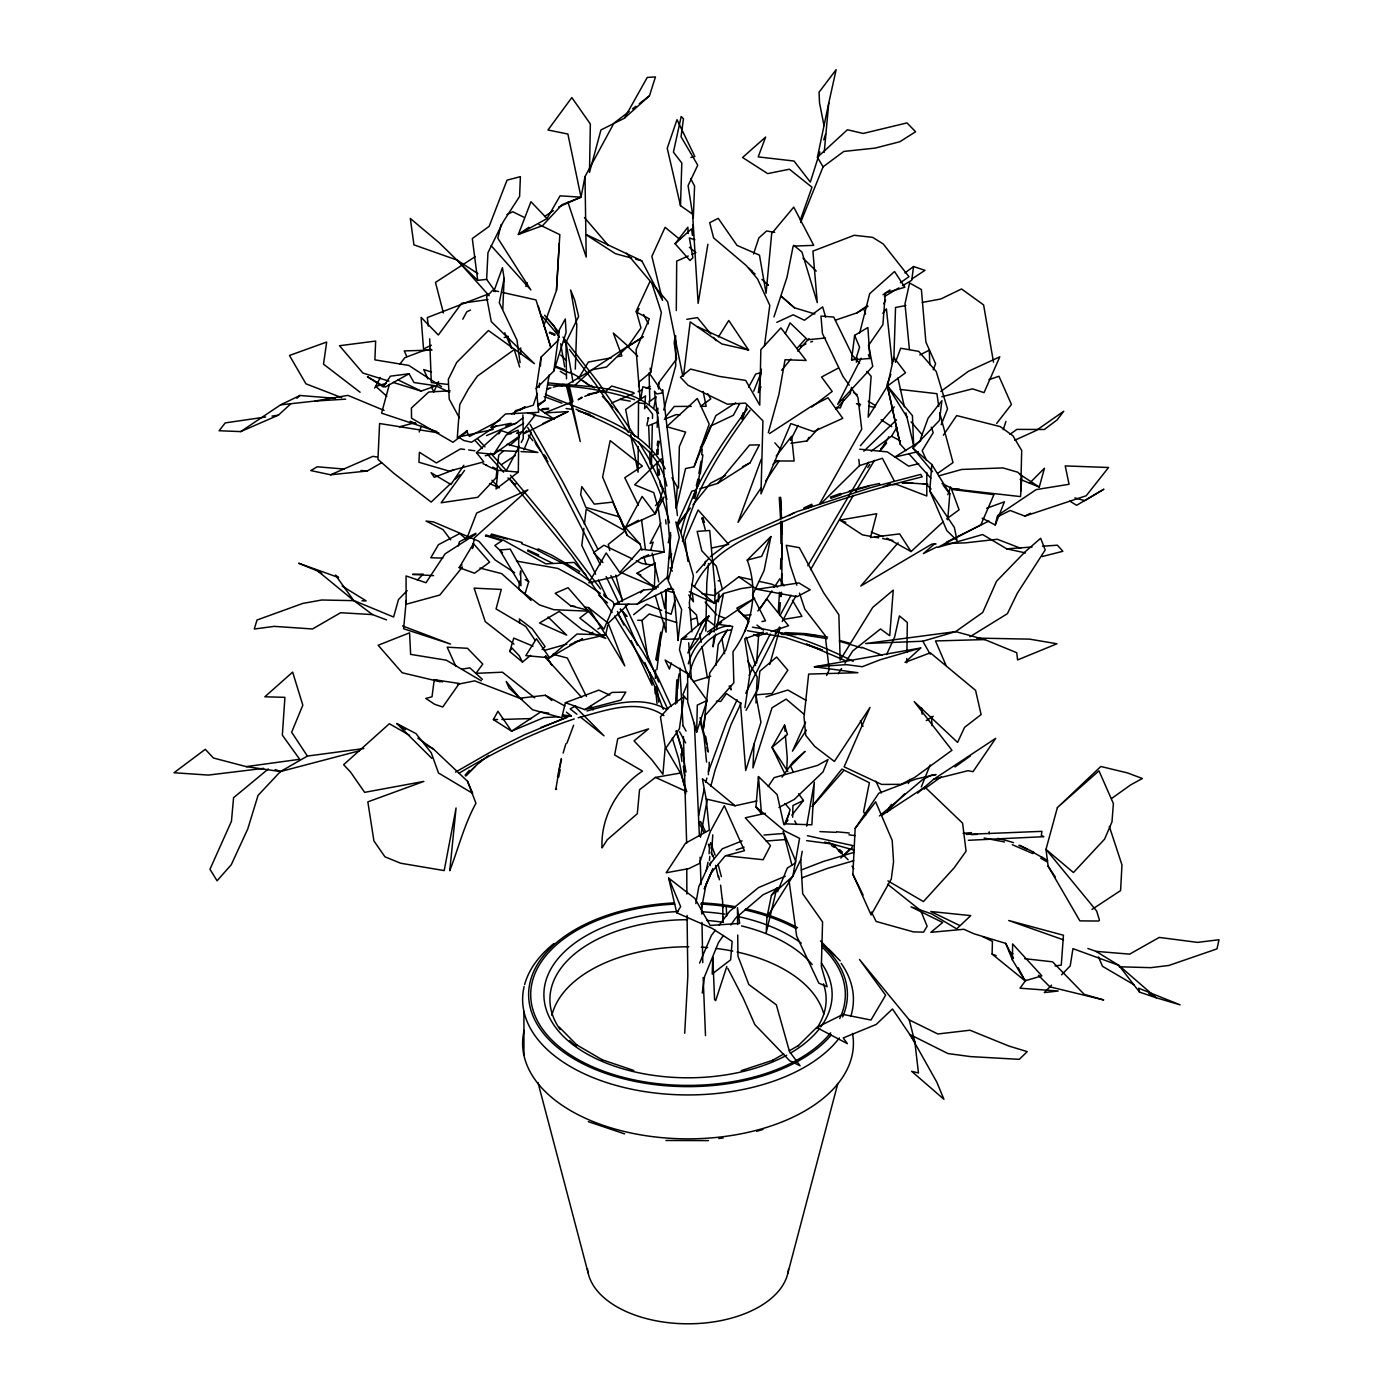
<?xml version="1.0" encoding="UTF-8"?>
<svg xmlns="http://www.w3.org/2000/svg" width="1393" height="1393" viewBox="0 0 1393 1393"><rect width="100%" height="100%" fill="white"/><g stroke="black" fill="none" stroke-linecap="round" stroke-linejoin="round"><path stroke-width="1.5" d="M926.815 472.401L926.798 495.995L895.978 484.172M676.928 702.943L677.277 689.796M638.22 446.474L638.046 472.157L630.594 434.546M638.29 437.907L638.551 401.515M638.673 386.523L638.708 382.239L650.705 372.331L661.344 312.485L652.098 283.893M780.985 543.601L780.655 521.452M1018.266 967.735L1025.022 980.829L1012.432 959.916L1012.607 943.949L1041.877 975.866L1025.022 980.829L992.112 954.101L992.425 941.337L982.814 936.671M518.318 472.088L497.945 470.259L496.065 488.995L518.318 472.088L518.771 436.026L535.609 414.539L527.529 412.99M566.516 378.844L565.976 342.382L578.617 316.403L574.665 300.035L570.66 290.057L576.806 324.673L575.309 369.11M906.739 662.789L906.791 658.541M906.895 652.168L907.331 622.445L899.408 615.915L894.567 637.176L886.54 654.606M656.747 454.536L656.817 449.713M782.013 559.098L782.222 544.315M676.301 310.587L676.702 261.118L688.229 256.016M705.851 631.081L706.791 583.058L708.567 563.556M709.089 769.545L709.229 762.18M651.367 468.048L652.324 424.952M652.464 418.475L652.568 414.174L646.7 406.704M655.372 678.408L655.563 670.016M678.461 488.072L679.349 446.613L685.617 432.091L666.69 426.658L697.318 398.45L709.194 424.064L694.062 466.794L685.548 468.553L676.406 507.749M671.269 662.946L669.441 669.093L665.105 660.073L687.602 673.655L687.707 702.159L696.692 732.039L697.301 705.102L707.104 700.487L685.983 671.043L679.453 649.591L681.421 639.265L708.88 616.054L698.52 639.004L687.811 652.934L703.465 619.989L708.88 616.054L700.47 625.004M792.652 817.221L792.913 805.537L803.448 800.487L798.607 793.836M675.553 704.092L676.824 679.888M1020.703 491.085L1021.696 450.496L1012.903 435.765L1000.244 426.606L956.66 415.584L943.392 435.208M692.6 214.139L680.498 205.659L681.804 163.033L673.428 152.168L681.177 116.49L683.458 118.718L681.055 136.758L697.754 165.158L688.072 185.669L692.6 214.139L698.137 303.378L707.888 244.245M780.533 569.075L780.864 558.401M893.784 361.1L895.542 307.47L905.833 305.537M781.299 585.321L781.699 573.724M781.839 584.607L782.082 521.208M657.183 427.251L657.566 416.646M657.722 412.415L657.879 408.166M658.576 389.082L658.802 382.709L676.598 359.011L674.212 343.009L674.943 337.141M654.344 587.271L655.285 562.842L637.054 573.185L654.344 587.271L658.471 586.941M708.358 774.734L708.619 768.361M786.836 768.623L787.254 757.879L785.391 735.382M693.018 224.673L692.582 235.382L691.537 228.87L675.1 243.74L690.04 260.561L692.878 257.688L689.361 237.924L694.915 239.822M693.279 218.248L694.585 186.122L690.684 178.583M715.323 588.908L714.696 603.395L689.361 591.764M502.786 309.246L504.127 278.391L502.438 267.682L493.871 291.398M780.776 596.692L780.951 592.896M712.781 834.842L711.51 853.926M754.048 744.071L752.934 767.909L772.035 707.783L786.14 699.094L803.796 714.052M755.964 702.925L757.183 676.928L747.762 661.048M781.281 595.995L781.473 592.199M855.163 828.417L875.657 801.793L892.199 840.449L893.557 861.779L891.276 879.087L871.13 914.975L852.882 874.316L855.163 828.417L878.774 793.261L915.776 779.087L936.061 774.56L931.203 775.17L922.253 779.906L879.488 815.95M486.627 279.384L487.968 252.673L503.343 221.574L519.606 196.396L520.39 176.65L507.017 180.167L489.152 226.345L472.297 238.534L477.695 280.359L486.627 279.384L495.386 291.642M718.614 600.905L718.962 593.818M779.505 592.321L778.269 612.293M684.694 1033.293L687.846 975.971L687.062 915.41M539.23 387.533L539.474 383.214M540.467 365.924L540.972 357.27L558.715 339.718M718.109 601.985L718.527 594.741M543.636 326.223L556.469 290.406L559.202 243.549M556.469 290.406L559.829 234.651L538.969 224.534M713.825 636.235L713.059 646.857L715.567 634.059M714.139 631.987L716.437 600.104M709.072 853.717L709.768 844.123M656.904 669.528L660.386 641.337M756.591 663.172L758.767 633.484M657.566 450.409L658.872 441.181L658.367 445.568M675.692 508.027L677.294 487.132L671.966 477.695M779.54 612.624L780.324 602.664M801.097 345.621L801.027 346.596L800.296 345.76M824.203 152.394L828.783 102.873L836.148 69.65L819.067 92.199L819.519 102.803L824.012 125.579M929.758 490.789L954.397 527.512L957.026 540.501L946.857 530.663L929.758 490.789L931.83 464.513L912.903 448.163L939.457 420.425L941.894 400.627L928.104 418.196L920.39 439.3M947.728 519.815L949.817 493.784L931.83 464.513M666.342 589.605L664.809 608.584L661.066 592.164M667.195 579.053L670.799 534.755M722.88 922.218L723.333 916.768M758.471 776.58L761.449 813.669L755.964 806.947L758.471 776.58L777.155 794.619L783.65 823.803L811.858 824.813L814.348 782.187L806.634 826.153M677.747 688.63L678.53 679.592M406.251 600.54L403.604 628.748L450.548 644.088L402.525 625.927M709.42 860.439L709.803 856.347M701.672 454.78L702.229 449.26M519.589 581.02L518.753 589.082L539.544 604.945L553.77 609.681L588.664 611.196L579.784 618.057L605.763 638.429L582.1 629.549L559.237 611.423L539.509 622.984L566.707 635.138L548.093 617.029M520.198 574.961L520.616 570.921L520.912 585.722L499.721 550.026L510.186 549.103L528.713 581.769L524.83 594.393L531.046 600.435M646.979 425.718L647.345 422.358M715.967 665.488L718.231 644.506L726.101 631.865M702.89 454.919L700.331 473.672M583.876 528.4L581.804 545.464L595.629 574.247M584.398 524.134L586.209 509.176L625.196 530.837L608.271 544.402L609.768 550.566M657.2 445.481L657.722 441.181L658.367 441.964M683.493 376.006L690.197 321.887L721.818 343.949L748.563 350.043L728.765 320.494L718.457 336.967M656.538 660.543L664.095 622.445M851.541 359.812L854.623 335.382L867.891 327.529L869.981 358.489L851.541 359.812L855.981 358.819L859.585 347.24L854.623 335.382M434.25 679.697L432.004 696.813L425.77 698.415L434.738 704.336L442.73 707.017L459.272 683.475L434.25 679.697L442.539 681.891M761.414 369.215L758.332 392.634L760.961 386.888M764.478 345.795L769.789 305.346L757.583 279.035L746.369 265.628L713.634 237.924L709.699 222.723L718.213 218.335L737.001 245.394L759.464 255.128L766.08 293.244L771.687 233.536L793.749 207.122L813.738 245.36L793.139 246.126L787.028 277.172L773.951 316.942M710.134 865.645L710.604 862.163M911.684 279.088L924.952 270.346L913.564 266.516L911.719 280.272L902.612 285.704M553.857 371.008L559.411 329.653L565.297 318.997L566.098 332.405L553.857 371.008L536.253 388.525L538.691 412.311L505.52 413.965L490.806 427.338L511.127 423.228M702.264 993.07L704.579 976.563L718.527 942.452L723.437 935.469M655.772 659.568L660.787 632.126M678.078 680.898L679.07 673.899M744.942 707.731L750.061 672.854L744.733 638.778L763.434 632.039M647.693 421.87L648.32 417.656M536.253 388.525L540.972 357.27M700.522 837.21L707.069 800.244M698.572 815.793L704.301 788.595M640.676 399.512L642.8 386.801L650.618 388.839M538.081 405.903L544.855 400.557L549.19 374.961M555.807 789.465L557.809 777.59M491.241 535.4L491.485 534.024L522.201 542.574M695.838 903.552L698.798 886.662L708.219 866.254M701.062 461.24L698.886 473.428M789.082 880.951L796.657 936.079L818.84 983.179L827.129 986.697L821.348 966.55L822.566 921.94L802.681 893.714L800.749 859.673L802.229 851.297M472.471 548.233L474.438 537.837L527.877 489.831L476.65 513.059L466.516 539.248L459.673 533.589L438.447 544.68L430.785 557.775L442.87 558.123M557.548 776.911L561.257 758.541M701.341 909.333L706.094 884.398L711.039 873.028L712.955 868.797L704.266 888.908L711.039 873.028L724.952 856.155M558.61 207.017L581.02 197.162L585.008 176.598L613.913 123.211L629.148 111.475M851.489 387.324L850.27 393.592L835.817 409.368M856.347 362.232L857.165 358.036M716.402 629.793L723.489 593.54L740.884 588.63L751.193 587.149M504.127 278.391L499.286 302.769L516.977 340.066L520.077 362.615M653.805 407.87L655.894 397.388M657.966 386.906L658.802 382.709M744.611 631.865L748.72 621.644L736.81 608.149L754.727 598.293L716.873 624.134L732.718 626.397L725.805 650.113L709.751 672.854L703.413 728.731L705.293 715.288L733.85 682.796L732.979 651.663C752.394 625.335 758.628 591.137 747.24 560.09L770.869 536.566L764.113 570.486L752.464 595.194L765.506 620.86L761.884 621.574M472.419 548.633L473.446 543.618L489.622 562.163L474.56 573.219L459.185 567.63L473.446 543.618M704.492 565.366L705.346 561.275M771.409 895.403L766.934 917.325L766.22 932.718L776.876 887.985L771.409 895.403L792.861 876.18L800.749 859.673M698.677 478.774L699.861 473.045M800.627 222.497L823.089 166.812L817.412 157.305L828.783 102.873M558.628 777.242L560.212 769.737M697.876 486.07L699.338 479.331M706.181 870.66L708.027 862.197M607.801 625.161L605.659 634.912L574.996 641.825M559.15 770.19L561.518 759.655M668.222 542.817L670.625 532.509M769.685 664.6L780.184 627.581M982.152 518.179L995.246 524.987L997.231 516.559M696.326 485.704L697.91 479.105M501.167 224.412L497.823 238.203L530.872 289.97L491.154 245.69M609.873 695.107L598.816 690.127L565.384 702.716L561.727 717.778L532.579 709.768L509.107 688.055L506.199 681.525L519.781 698.206L545.36 695.281L564.861 705.99M705.851 782.291L706.878 778.078M708.41 771.757L726.432 722.497L737.123 699.826M695.821 491.485L697.301 485.495M694.759 498.59L696.413 491.973M859.638 333.136L869.685 293.697L894.55 271.531L904.841 287.237L885.373 292.93L882.883 324.656L868.431 345.568M693.261 498.276L694.985 491.572M787.759 1273.568L837.82 1083.51M688.821 677.137C692.669 655.041 707.801 633.153 731.342 629.81M710.83 786.122L715.131 769.981L731.046 724.499L741.146 703.012M458.314 545.917L459.429 541.738L475.797 533.293M389.378 384.364L381.578 413.164L436.949 431.551M663.712 409.977L675.675 365.906L675.657 335.609M1057.391 807.592L1045.986 849.364L1048.128 866.22L1079.871 920.877L1098.572 921.034L1099.477 920.164L1096.657 911.022L1045.986 849.364L1073.446 872.54L1104.579 839.143L1111.98 821.94L1113.39 803.587L1098.973 770.834L1057.391 807.592L1100.818 766.481L1127.477 772.923L1142.382 778.495L1130.872 784.764L1111.527 798.537M1020.042 479.331L1039.282 487.045L1044.454 468.24L1029.479 483.267M682.448 541.424C693.035 492.513 720.86 449.939 750.13 410.238M768.327 432.718L778.896 394.445L785.043 359.742L806.147 360.456L780.881 327.895L760.839 349.643L759.742 405.154L745.673 380.393L719.31 376.406L690.597 369.058L680.446 377.242L688.107 385.321L727.425 404.196L745.429 403.117L762.929 420.86L760.978 493.906L790.824 423.594L813.599 431.569L842.765 418.335L828.017 397.771L811.37 406.286L769.563 433.519M675.065 600.087L671.13 614.226L665.488 611.945M485.548 536.026L485.878 534.947L501.55 539.822M530.646 655.354L522.462 662.075L509.751 651.506L513.773 638.081L533.049 646.195M563.138 753.021L565.889 743.758M678.025 640.38L681.647 609.542L668.17 580.655L679.331 537.454L675.814 521.94L680.463 531.464L693.435 576.058L689.343 602.647L691.868 631.865M680.968 532.022C692.269 485.948 719.45 446.474 747.31 408.95M688.316 663.852C693.522 644.175 709.159 628.243 729.758 625.474M650.705 550.113L653.16 542.173L650.061 543.444L660.891 522.915M889.5 810.413L891.398 804.283M516.35 483.441L515.218 484.59L511.527 481.264M744.907 411.579L746.787 405.555M624.412 118.196L649.451 95.838L655.459 76.928L647.24 77.433L624.412 118.196L600.958 129.949L589.5 172.384L590.336 123.977L571.826 97.562L547.971 130.002L567.891 134.041L581.02 197.162L562.11 204.632L542.469 225.718L518.353 234.459L530.959 201.706L547.014 218.562L518.353 234.459L528.852 227.303M819.902 151.941L810.326 182.1L794.01 161.031L758.192 156.887L765.662 137.054L742.556 157.479L767.682 173.62L789.396 169.215L811.98 187.237L800.4 219.868M823.733 139.875L825.649 133.85M785.687 823.42L790.127 809.646L784.938 803.448M1003.273 429.636L1005.92 421.417M726.815 966.463L715.671 1000.609L714.574 999.547L712.816 957.252L712.189 974.003L730.663 959.794L732.143 941.389L712.154 928.365L676.754 912.815L668.64 878.112L694.881 898.433L710.204 925.474L739.648 923.385L737.454 907.696L737.628 924.534M663.573 488.351L655.18 513.86L625.405 527.459L642.138 496.413L655.18 513.86L664.078 496.935M744.558 412.833L742.417 419.293L741.268 418.527L743.2 412.694M696.692 732.039L707.104 700.487M753.526 254.031L758.854 237.942L766.568 230.994L774.7 232.352M537.245 393.435L533.31 405.224L515.393 410.674L514.174 414.261M566.951 743.148L573.637 725.196M947.849 494.741L950.583 486.941M908.306 783.528L909.733 779.436M525.892 286.523L527.233 282.744M419.189 432.004L421.313 426.241M761.17 459.446L737.977 522.392L760.874 488.229M890.858 374.369L887.08 384.433L900.191 444.175L906.025 450.636M895.42 362.302L900.714 348.233L918.683 351.367L936.235 371.513L947.519 408.915L941.18 424.743M989.204 831.813L989.291 833.693M933.24 369.772L935.591 363.765L925.875 342.034L921.4 289.57L909.594 282.971L904.98 303.883L909.42 349.434M995.246 524.987L1004.423 501.793L986.627 508.271M753.717 391.189L761.118 372.593L755.737 374.038L748.616 387.167M843.514 399.983L840.327 407.94L836.148 407.452M921.313 786.923L930.141 764.983M687.446 683.475L682.866 694.828L686.627 699.269M694.062 466.794L710.639 426.032L733.362 415.271L739.474 404.022M768.553 913.39L766.934 917.325L792.861 876.18L799.582 838.342L784.642 830.907L755.964 806.947M777.52 891.712L787.306 868.048L795.716 862.807M523.942 449.765L531.255 432.161M656.364 588.769L643.549 590.057L614.557 604.266L603.918 629.166L568.048 587.689L555.18 593.296L570.782 605.885L588.072 610.291M699.599 963.068L711.405 935.452L715.323 930.263M887.445 812.015L890.075 806.112M785.286 333.606L790.057 322.863L807.609 339.788L825.561 337.977M677.329 523.455L691.764 491.259L695.751 490.057M805.589 722.079L792.46 751.175L806.408 730.124M826.589 675.501L829.218 669.685L825.248 635.643L804.788 609.089L799.495 593.139M784.172 824.917L789.413 813.286M438.516 381.612L433.798 392.008L431.273 386.383M649.904 281.682L635.904 311.823L649.295 318.805L636.061 349.8L640.136 399.478M883.789 303.796L885.548 300M770.869 536.566L761.623 556.347L747.24 560.09M781.525 518.248L780.446 497.197L781.421 509.838M745.725 693.261L779.418 627.007M709.107 634.755L711.562 629.653M639.039 308.567L636.81 313.077L640.954 327.86L627.825 346.613L637.715 356.173M861.24 358.21L837.698 404.318L872.749 366.411L868.588 345.621M749.068 675.292L770.294 634.007M782.239 621.47L796.03 595.595M790.44 440.362L798.102 425.405M519.276 446.335L506.234 470.782M521.261 442.469L523.263 438.603L522.88 414.975M717.726 483.371L750.078 462.807L759.429 444.855L749.608 445.046L717.726 483.371L699.739 488.839M779.993 615.567L791.05 595.264M462.789 319.206L466.759 311.84L470.521 310.047M374.647 388.072L380.428 377.486M548.755 713.112L540.571 712.049L511.597 731.168L493.383 719.606L497.928 711.283L511.597 731.168L543.845 717.604L558.61 716.751M694.376 586.819C713.477 545.377 760.613 532.022 799.007 514.748C839.004 498.92 880.533 487.358 922.183 476.841L920.756 474.386L871.025 487.533L796.97 511.631L730.681 541.302L710.343 556.678M746.039 710.308L758.001 688.873L759.864 671.165L776.615 657.043L787.829 670.19L772.14 693.453L755.894 694.881L760.944 722.358L745.708 770.538L740.432 703.082L726.415 693.557L720.721 701.48L716.455 701.201M819.345 504.44L861.727 429.166L857.949 397.388L851.715 388.664M810.587 569.667L853.334 495.368M787.846 771.548L772.018 747.344L787.428 734.546L784.555 725.161L772.018 747.344L784.694 773.481M807.818 565.732L868.64 462.232M547.014 218.562L560.073 195.838L581.02 197.162M509.751 651.506L511.858 647.902L519.276 655.824L522.462 662.075M871.2 451.228L891.555 436.218L896.848 427.303M653.421 455.65L654.066 454.553M855.494 491.746L874.473 460.386M578.269 378.844L588.386 362.058L611.423 357.809M727.477 629.619L721.94 638.778L724.621 653.7M791.015 443.287L806.913 440.954L809.107 437.315M880.097 451.123L888.891 436.706M498.833 433.989L500.958 430.524L510.865 433.902M888.421 384.538L868.152 417.186L871.13 376.267L866.812 371.426M747.919 622.897L748.72 621.644M668.553 559.063L671.722 554.048M838.238 673.794L841.581 668.518M844.942 663.242L852.742 650.931L880.498 628.957L889.727 635.713L893.261 590.127L872.732 607.4L840.153 660.143L838.865 614.731L823.733 592.93L799.338 547.658L786.227 545.307L790.231 565.245L796.848 585.164M676.754 912.815L680.672 906.651L668.64 878.112M493.575 454.344L506.268 434.999L518.039 430.176L518.788 436.584L493.575 454.344L476.493 452.603L500.958 430.524M760.648 608.027L771.914 590.841M774.177 587.411L779.801 578.809L784.015 585.965M768.24 786.453L774.125 777.642L817.517 765.436L828.051 759.551L823.002 771.948L794.323 799.408L778.931 807.435M765.697 481.038L778.948 461.257M463.834 465.314L450.932 484.52L431.081 472.715L434.303 477.311L454.188 469.702M867.717 467.508L869.772 464.478M730.768 925.022L735.678 918.039L763.103 894.724L780.272 886.836M700.4 447.623L704.127 442.399L715.88 415.619L735.696 402.821M677.712 525.718L690.319 508.079M646.665 405.816L644.576 408.724L645.499 395.908L625.631 409.472L629.758 430.367M782.082 777.12L792.93 762.006L805.084 751.384L790.545 766.15L793.261 771.861M464.583 470.364L441.163 502.769L477.695 497.336L496.047 477.834L498.746 455.111L503.448 451.036M1025.91 980.132L1020.024 988.212L1058.21 991.015L1044.315 992.565L1051.506 985.164M757.862 611.005L766.864 598.851L788.525 625.736L771.06 631.604M719.258 925.074L729.723 911.231L758.489 887.602L785.304 876.197M399.756 364.252L404.823 357.688L422.445 351.019L430.907 349.26M675.1 243.74L687.846 227.198L688.264 233.449M776.214 456.051L791.59 436.322L794.132 460.996L774.56 460.996M996.639 423.455L1011.44 404.44L998.955 376.249L988.926 379.697M677.416 524.464L686.453 512.99M785.443 823.298L788.02 820.042M791.886 815.149L803.448 800.487M812.154 806.286L841.912 769.058L869.371 782.727L863.573 811.788L865.628 815.462M462.476 566.968L439.822 595.037L406.164 604.249L406.059 575.953L425.979 582.744L445.098 553.839L475.831 534.163M882.796 313.321L886.401 308.863L892.234 363.469M709.49 864.67L722.27 848.807L742.086 840.902M693.018 504.754L710.517 483.197L725.596 475.431M665.07 417.656L674.264 406.46L691.276 406.373M781.665 370.225L790.911 359.046M881.543 449.121L886.592 443.096M860.404 445.725L894.254 406.86M880.672 449.173L885.931 442.974M898.085 542.852L860.77 586.053L931.847 544.123L936.079 543.966M696.448 572.54L708.95 558.262M812.311 806.39L843.879 770.451M465.192 775.013L469.284 770.364M796.848 348.581L805.276 339.126M723.489 593.54L714.696 603.395L691.59 584.364M797.701 351.123L808.985 338.603M806.913 440.954L818.475 428.33M465.401 775.831L481.804 760.195M466.098 775.779L475.065 766.516M363.817 748.546L307.4 756.068L280.446 771.548L258.053 795.386L247.762 828.939L231.273 864.722L217.082 880.776L209.96 869.284L231.464 821.243L233.571 797.701L268.327 768.953M407.209 590.58L398.485 599.565L393.61 617.029L353.648 600.47L318.039 571.217L298.677 563.225L338.534 577.503L335.504 575.135L353.648 600.47L372.506 614.592L386.523 619.885M417.378 580.097L423.193 574.108L412.572 574.404L433.554 575.64M1061.57 974.821L1070.207 965.941L1072.958 948.65L1118.823 965.349L1156.173 997.771L1180.132 1004.858L1138.656 988.212L1139.526 992.129L1156.173 997.771L1148.772 993.418M655.494 505.607L661.222 499.826M840.815 858.088L849.956 848.894M889.518 809.054L904.736 793.731M459.185 567.63L461.971 564.844M797.963 1045.969L816.281 1027.86M821.348 503.308L859.516 465.628L882.378 458.262L894.027 480.463M542.086 649.538L545.098 646.578L532.213 628.731L519.45 618.98L519.589 623.054M617.691 356.66L621.887 355.877L613.303 333.049L627.964 346.126L606.495 367.021L591.921 369.789L566.272 385.199L580.254 441.581L567.891 385.13M605.816 634.372L624.76 665.906L608.236 623.211L628.626 603.9M863.852 451.175L896.535 419.885M450.914 483.336L431.168 502.089L393.819 473.307L377.956 459.359L379.592 423.524L438.865 432.927M455.459 479.018L460.021 474.682M844.071 855.285L850.374 849.434M640.554 592.826L643.549 590.057M886.958 538.186L911.057 551.541L943.496 521.522M817.412 157.305L847.432 129.741L863.155 133.467L906.982 122.915L915.584 131.743L899.843 141.738L875.152 148.093L843.792 151.437L823.089 166.812M920.686 647.989L905.067 662.371L930.315 652.812L975.57 690.353L981.107 714.574L964.565 727.355L957.583 742.417L914.261 701.672L951.959 750.27L914.87 777.311L901.097 784.346L881.577 784.416L844.123 766.829L869.998 707.435L834.39 761.449L814.783 746.491L805.711 735.365L804.022 716.907L808.654 674.09L857.914 672.697L814.383 666.777L920.686 647.989L879.958 659.847L862.284 666.725L846.387 664.653L814.383 666.777M265.645 417.012L225.213 422.897L219.119 430.733L240.658 431.604L278.408 415.149L290.719 403.9M296.883 398.276L299.965 395.473L335.278 398.328M575.292 384.921L591.921 369.789L627.964 346.126M614.557 604.266L637.21 604.109L668.24 576.249M604.144 392.756L611.719 386.018L633.745 392.652M637.715 620.251L641.981 620.407L649.208 613.982L676.754 622.549M509.699 445.603L519.084 437.454M523.768 433.38L526.902 430.663M917.656 793.157L933.536 779.366L995.716 738.342L973.01 771.687L968.031 770.677L933.536 779.366M934.825 543.67L923.333 553.63L936.845 546.927M479.488 762.65L488.804 755.389M486.47 435.591L516.089 423.28L522.863 417.935M633.623 614.661L646.7 604.336L661.727 610.43M655.459 777.398L639.544 789.709L637.315 813.721L607.226 839.787L602.055 847.902C600.47 817.708 617.378 787.602 642.539 771.078L614.609 754.954L617.778 738.656L648.563 728.87L634.041 740.867L651.75 759.69L662.929 774.299L665.227 746.874L660.456 716.82L669.006 707.348L683.98 696.622L679.384 728.818L665.854 748.145L680.498 773.028L686.766 791.642L655.459 777.398L680.498 773.028M632.526 108.88L635.922 106.268M639.3 103.657L649.451 95.838M656.068 396.657L649.817 401.428L649.086 372.854L661.118 390.162M811.666 407.087L832.213 391.433L821.557 377.033L838.429 368.031M751.158 579.592L738.778 576.841L715.723 594.341L709.699 530.507L697.144 531.377L701.828 550.827L716.298 566.115L722.462 589.622M648.581 554.814L641.372 558.071L617.656 575.971L588.856 582.831L606.181 552.986L619.763 572.523L640.501 549.138L664.252 551.924L658.297 508.41M466.847 431.847L452.969 442.26L411.544 418.231L411.405 408.045L428.748 392.008L450.131 390.806M904.945 272.906L913.564 266.516M773.063 464.182L777.869 460.648M946.596 518.962L959.098 509.803L951.558 489.361L993.923 494.672L980.811 524.935L937.663 547.414L982.605 534.546L1006.721 548.842L1025.509 552.917M940.832 391.416L968.466 371.269L999.808 356.817L984.033 392.652L972.523 388.839L941.842 396.744M467.473 430.559L457.27 437.942L459.76 404.579L468.483 388.856L477.433 376.075L514.261 349.556L519.676 367.038M700.383 406.408L710.761 398.903L707.627 393.575M1009.925 434.372L1016.89 429.375L1044.332 429.497L1057.148 419.885L1063.747 411.248L1036.113 430.559L1014.783 440.223M924.064 789.187L941.268 776.841M955.006 766.951L970.486 755.842M937.646 473.341L953.021 462.598L939.7 412.885M835.434 320.164L857.061 312.833L867.456 305.607M883.04 294.776L889.97 289.953M900.348 282.727L909.002 276.702L883.232 243.967L872.627 237.35L854.24 235.278L812.903 251.123L817.273 302.647L801.95 252.029L793.662 245.255M475.309 256.591L435.469 282.413L443.409 312.937M544.593 216.559L553.352 210.604M707.574 631.969L721.609 622.41M240.658 431.604L280.585 404.858L299.965 395.473M997.58 515.497L1036.183 489.605L1069.058 484.276L1065.227 465.906L1108.549 467.508L1086.209 495.751L1024.83 516.124L1010.169 510.482L998.589 516.246M496.5 425.753L471.513 442.277L463.939 440.554L458.349 437.036L493.157 429.444M519.711 410.395L525.074 406.86L511.649 414M501.306 464.74L515.236 455.528M881.752 815.375L924.935 787.062L962.598 823.176L966.08 851.21L954.066 867.943L923.437 901.567L887.916 880.881M905.885 412.903L913.651 445.377L920.773 440.745M642.19 337.437L627.825 346.613L643.444 336.723M584.921 709.612L612.049 692.425L625.823 692.112L620.93 700.087L584.921 709.612L565.384 702.716M1091.973 909.437L1120.581 890.597L1121.974 864.931L1109.316 826.397M926.258 720.599L933.24 716.246M507.296 433.397L523.629 423.28M584.485 607.174L588.403 607.54L605.659 634.912L577.015 634.024L549.556 657.775L536.427 638.76L525.805 655.65L549.556 657.775L582.518 638.551M589.361 634.337L592.791 632.23M597.928 629.061L601.358 626.954M914.4 444.959L894.567 457.165L918.231 451.593M969.876 636.81L1007.383 613.704L1017.36 593.139L1045.203 549.956L1040.658 538.273L1024.987 551.941L996.535 581.264L982.727 612.467L955.633 631.621L922.845 641.215L865.61 643.514L955.633 631.621L984.729 639.579L1016.751 652.725L1017.604 659.934L1056.956 643.775L1029.671 639.143L976.58 638.081M698.502 822.828L700.592 821.557L705.554 831.778M455.494 772.122L495.403 749.26L524.116 734.982L568.971 716.298M857.061 312.833L867.996 306.321M884.398 296.552L898.973 287.863M458.924 773.254C495.473 751.558 533.763 732.161 574.229 718.962M537.472 404.788L544.855 400.557M772.593 1060.334L783.719 1053.979M789.274 1050.792L798.555 1045.499M344.297 469.075L317.238 466.777L310.796 470.573L330.594 474.787L367.177 471.008L381.595 462.807M409.02 373.777L385.217 387.062L367.386 376.702L383.301 386.975L390.353 376.18L409.02 373.777L414 382.535L435.939 385.809L449.608 392.304M802.977 345.534L805.92 343.897M575.64 705.885L570.19 708.898L576.946 714.278M625.405 527.459L638.447 520.268M788.821 515.671L794.358 512.624M581.874 397.092L578.182 399.721L581.961 397.702M500.139 420.129L469.441 436.444L466.394 430.837M742.539 466.69L750.078 462.807M775.239 633.31L776.249 632.788M919.815 354.971L929.305 350.148L929.793 364.705M523.646 433.85L567.996 411.597L544.576 412.92L572.941 401.55L569.04 385.199M686.732 636.601L681.421 639.265L698.52 639.004M1024.83 516.124L1030.576 513.233M946.491 542.121L988.943 521.034M506.93 214.609L512.728 211.736L523.785 217.186M459.272 683.475L457.496 684.363L474.647 680.864L522.271 699.234M431.36 345.22L423.524 348.981L421.104 317.343L438.36 334.999L461.64 303.291L487.985 299.547M542.626 423.629L567.996 411.597M637.21 604.109L671.53 587.933M776.789 322.358L793.174 314.783L804.423 320.251L822.654 306.878L825.614 317.047M803.918 507.905L811.823 504.266M546.944 388.891L550.949 387.898M804.005 508.898L811.962 505.241M547.136 389.378L549.382 388.386M692.077 254.31L695.925 252.603L689.431 247.275M569.859 644.75L579.088 640.658M330.594 474.787L372.889 456.347L377.155 457.026M806.547 508.515L812.502 505.938M611.631 402.995L634.128 393.348M638.116 391.625L642.121 389.901M646.126 388.194L650.113 386.47M584.781 396.343L591.346 393.853M658.454 421.679L648.65 425.596L649.538 446.909M664.322 419.328L676.093 414.626L680.15 414.801M487.846 294.167L427.338 317.569L428.278 326.066M801.236 869.981L823.263 861.501L853.944 852.377M540.606 727.564L566.655 717.656M801.619 877.921L827.338 868.431L853.683 860.717M393.052 382.396L421.191 391.102L435.939 385.809M588.194 394.254L603.744 390.771M830.315 497.092L840.728 493.418M830.75 498.328L841.163 494.672M736.113 850.009L744.071 847.188M588.351 394.968L597.197 392.547M767.177 632.91L757.479 636.148L753.63 634.511M741.215 1070.66L773.15 1060.143M840.972 494.097L868.901 486.192M693.331 681.612L710.656 676.232M765.871 696.9L787.863 690.023L806.164 700.435M385.965 383.371L375.866 386.453L386.854 396.343M578.165 717.778C605.607 710.569 637.977 697.667 663.956 715.671M553.282 387.15L557.165 386.209M849.26 490.911L868.64 485.791L879.436 483.51L879.645 484.433M690.632 619.763L696.57 618.057M939.039 475.797L961.692 469.458L1002.873 467.909L1017.708 472.192L1021.818 476.023L1020.547 496.604L953.16 488.96L941.981 483.545M544.245 650.461L566.794 644.123M810.726 341.981L812.589 341.459M505.659 426.066L516.089 423.28M641.372 558.071L664.252 551.924M399.303 426.85L415.393 422.601M263.608 768.361L208.375 775.083L174.003 772.732L205.276 749.312L213.425 758.001L246.23 766.62L280.446 771.548L359.673 750.723M1042.19 556.556L1062.859 551.297L1057.374 545.185L1042.591 546.248M586.958 710.987C612.694 703.761 641.703 695.211 666.707 709.472M516.472 433.206L522.723 431.673M918.736 463.677L908.636 466.15L887.254 451.872L859.742 449.208M485.269 455.79L495.229 453.404M690.911 157.496L694.881 156.608L676.998 119.676L667.23 148.25L680.498 205.659M765.314 813.338L745.29 817.795L770.486 845.603L763.155 859.725L725.649 855.755L744.489 850.688L724.308 805.711L710.308 831.499L699.443 863.468L688.856 868.605L666.202 872.767L685.565 843.183L709.316 830.106L706.199 799.007L702.368 778.739L735.086 805.763L756.834 800.975M883.319 486.453L887.759 485.495M712.032 547.937L728.678 544.35L698.102 509.995L685.008 539.979L687.916 561.309M595.194 392.826L597.858 392.251M504.196 337.506L508.341 336.688M922.305 302.438L940.85 298.973L961.536 288.96L983.597 304.91L993.505 362.145M280.585 404.858L315.166 401.027L347.902 395.368L384.05 410.395M870.503 536.34L862.389 534.842L839.944 520.094L876.719 513.721L870.521 537.472L899.634 533.902L911.057 551.541M461.588 669.249L469.824 667.839L482.413 679.401M686.784 319.328L697.44 317.587L710.83 334.041M556.887 385.391L558.419 385.13M782.814 619.485L801.933 616.385L792.443 600.279M887.237 484.52L890.719 483.963M756.904 589.291L798.851 582.918L810.221 589.779L796.953 596.726L756.904 589.291L738.778 576.841M272.018 416.089L278.408 415.149M246.23 766.62L299.704 759.289L282.344 735.173L284.903 697.336L264.844 696.796L292.652 672.105L302.821 705.189L291.642 732.23L307.4 756.068M718.144 580.811L719.432 580.637M1055.023 965.958L1061.274 965.105L1063.451 935.243L1008.741 920.512L1063.538 939.875M558.419 385.844L564.914 385.286M892.687 484.764L897.301 484.294M542.016 409.664L548.65 409.02M542.016 408.863L548.616 408.236M963.033 833.327L971.461 832.631M742.835 615.462L751.14 614.801M531.395 718.579L501.846 719.432M764.008 835.034L783.562 833.484M601.079 392.095L603.517 391.903M766.115 841.024L785.791 839.526M1006.721 548.842L1032.039 547.014M966.167 834.39L1041.929 831.342L1041.32 835.521L1043.845 836.671L968.379 840.292M315.166 401.027L345.656 399.164M562.842 716.507L571.287 716.037L566.429 712.136M971.513 834.668L977.433 834.337M561.031 385.565L562.546 385.478M781.281 634.39L796.274 634.599M944.558 543.636L965.749 542.835L997.301 539.265L1020.721 548.285M432.056 350.078L404.249 350.914L406.808 356.608M780.602 633.153L817.116 635.713M984.729 639.579L935.487 640.937L945.969 665.245M902.246 482.988L907.418 482.883L902.664 482.936M493.383 719.606L497.614 719.519M562.337 384.52L564.74 384.503M701.915 406.321L706.181 406.303L703.117 391.433M912.641 482.831L907.052 482.866L927.773 484.207M665.941 1140.484L708.428 1140.606M353.491 600.644L321.748 600L302.769 603.43L257.026 620.007L254.257 629.044L274.195 626.362L312.537 628.974L340.606 612.728L372.506 614.592M361.954 600.818L366.185 600.905L342.103 586.053M785.095 632.596L805.955 633.658L827.564 637.071M1119.258 966.777L1150.635 967.665L1168.849 965.471L1216.977 948.894L1218.997 939.753L1197.527 942.382L1159.255 937.419L1129.671 954.135L1096.012 951.367L1087.898 948.494M953.16 488.96L959.498 489.169M819.92 831.604L835.939 832.352M497.719 450.461L516.751 451.402M520.982 451.611L537.89 452.446L507.122 444.228M647.919 418.109L648.807 418.144M360.944 470.486L367.177 471.008M984.137 838.029L1004.51 841.947M570.782 605.885L574.7 606.251M836.601 831.795L849.295 833.014M806.599 840.623L832.631 844.106L853.926 850.078L851.332 848.546L852.882 845.586L807.418 835.713M448.267 384.468L431.29 382.553L429.671 338.83M1024.656 958.663L1052.586 961.832L1084.242 994.358L1103.709 999.965L1049.852 986.819L1038.447 975.326M922.671 483.615L927.529 484.224M805.642 635.243L827.181 638.638M464.548 449.434L460.474 448.912L436.375 462.946L419.397 452.272L418.927 462.267L449.155 471.113L483.771 461.884L476.493 452.603M468.64 449.974L474.787 450.757M563.103 714.975L571.287 716.037M900.174 389.448L936.932 393.697L938.778 406.495M566.098 408.532L572.575 409.403M747.362 630.663L785.164 637.419L822.323 650.096L806.39 644.123L846.247 661.066M848.912 834.79L855.058 835.678M652.812 565.14L642.069 563.538L636.34 560.787M702.002 593.644L714.644 595.542M667.769 588.508L673.655 589.396M752.394 627.216C787.776 632.161 821.435 645.325 853.178 661.327M516.437 561.066L557.966 568.448L584.172 582.587L600.331 593.366M620.129 399.356L630.228 401.167M638.307 402.629L644.367 403.709M874.56 537.089L878.617 537.837M882.692 538.586L892.843 540.449M533.345 414.957L554.344 419.223L538.569 408.724M860.578 404.458L856.503 403.587L860.021 405.885M868.762 406.181L874.891 407.487M759.429 581.421L771.809 584.172L777.607 587.08M502.577 292.46L535.974 299.895L550.862 347.432L538.29 306.234M498.555 291.555L492.722 290.266L486.54 296.639L491.276 321.644L534.442 363.66L488.438 330.507L456.695 362.441L448.337 379.349L449.225 399.129L459.324 417.778M706.199 799.007L735.086 805.763M440.118 681.769L402.159 672.749L378.13 645.255L409.577 632.822L410.639 654.379L446.335 660.195L481.334 680.829M491.015 535.051L507.278 539.039M578.321 411.092L589.901 414.383M479.958 568.048L501.706 573.655L524.83 594.393M997.823 838.377L1004.423 840.083M552.934 654.257L567.351 658.036L586.401 696.465M839.439 641.233L861.762 647.902M631.638 258.088L615.427 253.683L586.505 235.017M635.696 259.185L641.773 260.839L662.546 300.366L651.889 256.364L665.088 227.32L679.697 239.3M839.509 640.449L849.504 643.148M1074.891 497.91L1084.851 500.644L1103.9 489.187L1076.597 505.311L1069.876 501.114M655.093 587.202L621.348 572.662M665.245 590.179L673.376 592.565M1005.415 840.24L1013.512 842.626M634.651 399.756C606.808 390.11 577.399 386.105 548.058 384.921L548.703 382.866C585.652 387.376 631.186 384.52 658.628 413.46M794.445 307.783L781.421 296.448L794.445 307.783L814.94 313.982M1013.442 958.367L1005.711 943.392L973.846 933.745L963.886 929.27L930.837 932.335L942.695 922.514L911.022 906.843L931.604 913.843L956.712 928.887L970.729 915.619L930.837 911.527L959.707 925.492M485.652 535.783L501.341 540.571M555.581 788.769L556.66 789.1M389.03 381.16L362.911 373.063L339.492 345.725L375.657 341.059L374.891 359.864L408.758 365.419L441.511 386.61M431.482 372.053L423.716 369.545L427.912 378.896M584.12 413.112L593.784 416.768M477.956 273.707L457.165 260.091L413.93 244.855L410.308 218.457L439.143 242.713L477.695 280.359M601.741 1059.638L633.815 1070.468M588.281 1121.644L624.621 1133.902M824.76 842.034L827.494 842.991M861.797 647.275L882.274 655.319M544.21 396.552L561.832 403.186M992.112 954.101L996.169 955.65M275.222 769.563L280.446 771.548M839.944 520.094L845.812 522.358M871.287 532.161L883.04 536.688M341.685 397.632L305.938 383.824L289.483 355.476L326.693 342.034L323.507 364.165L360.091 392.251M1012.241 844.68L1032.927 853.613M521.574 543.67L537.489 549.852M545.429 394.341C587.707 413.303 641.494 425.126 665.227 468.832M556.295 366.463L564.635 369.72M556.068 367.334L564.461 370.625M549.8 332.074L554.867 334.181M718.718 615.723L724.569 618.092M410.169 421.243L416.194 423.751M482.988 463.677L486.871 465.332M489.483 483.528L499.286 487.811L491.903 480.254M549.922 332.805L554.954 335.156M549.277 332.631L554.275 334.947M697.266 326.606L748.563 350.043M527.86 550.009L538.691 554.971M586.592 234.738L641.773 260.839M575.971 409.194C611.614 426.014 658.367 442.069 666.794 486M564.148 370.364L569.807 372.976M538.046 548.807L551.837 555.18L579.714 571.548M1018.805 845.359L1026.954 849.121M527.529 550.879L552.76 563.364M537.576 550.305L566.063 565.001L578.844 573.254M1019.746 845.307L1033.815 852.255M632.526 558.959L603.918 545.238L593.54 552.603L602.89 562.546M398.067 379.906L421.191 391.102M909.246 1019.902L937.837 1033.989L969.981 1030.228L1008.828 1046.021L1027.233 1051.645L1019.31 1059.342L970.59 1056.608L947.936 1053.561L910.134 1034.616L936.793 1082.117L943.932 1099.286L911.597 1071.269L918.457 1072.993L914.87 1041.999L909.246 1019.902L859.516 959.516L885.617 995.194L870.973 1020.042L842.974 1014.4L816.646 1027.512L847.379 1043.653L843.235 1037.959L876.162 1024.464L892.478 1008.967L914.87 1041.999M486.053 465.175L491.868 468.1M637.054 573.185L640.902 575.1M492.791 468.222L496.726 470.259M891.555 436.218L900.557 440.902M431.778 758.297L396.813 723.559L415.932 733.571L431.238 752.777L438.516 773.028L472.662 793.331L467.526 781.281L433.536 749.138L417.796 738.186M492.687 467.09L496.692 469.197M570.242 372.331L578.234 376.737M828.556 842.26L831.255 843.74M1033.206 852.377L1041.267 856.904M409.629 735.365L389.378 723.716L343.636 764.705L350.601 772.14L364.618 792.356L423.872 781.403L367.839 801.863L373.916 840.919L384.973 856.834L400.679 863.242L444.193 870.59L456.068 807.992L449.765 870.66C458.489 848.145 464.148 824.795 475.953 803.256L467.526 781.281M424.343 743.845L433.536 749.138M576.615 1044.837L602.298 1059.829M1133.972 984.747L1102.507 966.307L1098.45 956.956M853.613 392.634L857.27 394.776M868.222 401.254L875.535 405.572M1040.763 858.192L1046.665 861.71M1009.194 951.436L1012.92 953.683M1096.012 951.367L1118.823 965.349L1139.526 992.129M318.039 571.217L321.748 573.498M560.265 371.339L565.593 374.665M577.729 377.364L590.423 386.053M832.753 844.28L835.591 846.056M1041.738 856.887L1047.64 860.665M514.592 572.627L495.159 560.021L478.931 541.285L433.641 521.94L426.014 521.052L442.991 529.601L450.723 539.857M525.178 579.488L528.713 581.769M1019.78 474.334L1039.282 487.045M881.125 419.746L891.677 426.676M831.482 845.534L834.25 847.362M603.918 595.769L612.903 601.759L614.713 605.624M640.084 544.141L623.367 525.231L619.85 516.942L585.878 507.418L580.672 494.602L581.786 486.61L594.306 504.144L612.781 502.107L627.181 535.382L640.084 544.141L641.912 550.287M780.08 497.998L779.262 497.423L780.585 519.467M396.813 723.559L405.555 729.653M583.075 380.898L590.632 386.418M738.516 611.283L748.563 618.823M756.939 625.091L763.625 630.124M578.844 572.976L592.565 583.249M591.137 385.373L594.515 387.916M706.965 619.659L713.669 624.743M514.017 644.123L485.252 621.626L474.108 588.142L501.288 589.431L496.065 608.933L525.718 626.45L535.173 640.38M588.403 607.54L608.236 623.211M507.94 477.956L512.206 481.334M534.755 697.823L502.438 672.21L475.988 673.324L482.762 664.061L467.491 648.302L447.17 647.17L455.755 666.15M580.324 716.977L604.005 735.817L574.612 706.164M887.62 884.242L920.669 910.552L927.129 926.241L923.524 932.161L913.46 931.9L876.11 921.452L871.461 912.032M545.36 695.281L551.837 700.47M834.111 845.708L848.111 859.777M838.29 850.635L841.233 853.143M751.837 271.269L755.11 274.073M764.949 282.5L768.222 285.304M598.764 595.316L607.522 602.873M748.842 268.1L752.098 270.938M761.884 279.436L768.396 285.112M839.561 849.608L842.434 852.15M816.228 271.13L802.995 258.088M502.507 552.725L494.828 545.516L503.065 539.962L545.83 563.869L574.229 562.424L586.035 575.1M926.397 484.485L931.081 489.013M560.665 355.023L566.516 360.648M688.769 607.487L696.465 614.94L698.311 625.457M820.46 940.902L840.223 960.874M559.202 1027.094L577.207 1045.325M602.42 396.448L606.86 400.958M546.613 317.865L553.944 325.718L559.394 337.472M603.726 594.097L606.686 597.266L598.381 579.993M620.407 609.107L626.954 616.228M544.715 656.678L581.699 697.388M590.232 706.791L593.07 709.925L591.172 706.077M477.816 439.056L484.938 446.909M490.632 453.195L506.286 470.486M908.95 453.874L930.803 478.112M606.808 400.644L613.077 407.592M705.154 602.072L716.768 614.94M475.309 440.71L482.396 448.581M488.055 454.884L503.604 472.192M457.165 260.091L489.135 295.734M620.303 609.298L626.693 616.42M859.603 363.329L852.377 355.25L833.745 317.064L820.965 316.089L822.427 333.467L842.991 376.476L849.225 385.182M774.874 442.835L780.568 449.33M911.126 421.887L922.392 435.034M584.503 217.604L608.393 245.481M510.43 475.257L555.302 529.27L600.592 588.96M509.089 478.548L571.06 554.606L612.154 612.52M912.903 448.163L932.579 471.687M544.611 315.201L559.046 332.37M542.365 316.42L558.14 335.26M562.946 337.054L598.729 383.005L635.191 436.531M713.495 337.35L716.176 340.641M528.347 435.156L532.892 440.78M626.537 253.16L667.7 301.846L682.796 375.971M615.097 408.132L618.144 411.997M943.183 485.286L949.817 493.784M569.424 349.451L595.804 384.468L628.243 432.248M534.912 442.121L536.88 444.733M852.028 866.167L853.857 868.779M536.113 444.593L540.536 450.879M669.998 567.717L672.349 571.13M688.769 595.003L693.453 601.828L692.304 593.296M1048.128 866.22L1055.267 876.894M617.656 613.895L642.695 651.628L658.123 677.747L671.269 706.408M544.489 455.111L546.718 458.523M543.601 454.989L547.937 461.71M630.576 435.905C647.884 462.668 661.954 491.729 669.441 522.81M614.574 616.037L654.066 679.784L667.665 708.898M906.895 416.96L887.48 386L893.714 357.252L905.52 372.767L887.48 386L912.432 415.636L913.651 445.377M638.482 441.616L648.407 458.018L659.986 481.525L666.986 499.356M527.721 427.477L558.506 482.518L600.4 564.792M530.054 424.325L562.302 480.916L597.893 549.155M922.845 641.215L930.228 654.24M663.451 462.58L661.327 458.802L634.686 484.781L653.77 492.617L657.165 504.458M794.724 820.912L796.779 824.586M683.214 725.979L686.035 731.064M679.592 731.795L685.652 742.922M729.131 686.105L731.133 689.935L730.367 685.669M727.79 968.344L743.374 998.468L754.832 1024.604L789.727 1060.787L800.087 1065.749L789.535 1051.593L776.319 1004.806L748.842 984.555L737.942 956.086L737.733 935.051M643.583 314.505L648.32 323.803M698.711 821.94L703.813 832.091M852.882 874.316L863.103 895.055M638.377 505.328L624.778 477.712L642.417 466.08L610.186 440.623L602.612 477.015L627.181 535.382M606.112 576.545L619.258 603.987M610.9 575.588L621.87 598.311M625.387 605.746L637.733 631.743L658.68 682.013M617.447 611.457L623.838 625.039M631.133 640.554L652.098 685.164L650.131 672.627M875.901 781.229L881.334 792.896M860.369 720.738L862.998 726.397M621.887 609.89L637.437 645.151M926.484 460.456L922.183 450.67L933.223 432.631L931.308 427.216M868.344 354.78L869.981 358.489M504.754 332.753L511.51 348.18L507.731 336.026M644.924 662.598L655.232 687.846M795.821 861.379L783.145 831.29L791.92 865.14M1005.711 943.392L1012.432 959.916M700.087 717.656L706.599 743.984M656.678 691.746L663.242 709.298M710.552 842.573L715.131 855.093M864.235 310.256L865.575 314.052M708.375 844.193L709.821 848.233M711.248 852.255L712.676 856.295M746.178 637.245L755.598 665.401M567.944 202.281L586.209 257.078L585.008 176.598M702.176 518.405L705.276 529.584M702.943 517.708L704.388 522.323M676.336 730.855L681.525 747.362L686.035 772.105M676.075 731.099L681.665 749.051M672.314 738.133L678.67 758.906L684.085 785.722M643.723 556.434L646.143 564.618M652.203 585.095L653.404 589.187M655.215 595.333L666.115 632.178L665.993 589.883M701.985 517.848L703.273 522.253M700.104 721.522L703.953 736.044L706.564 762.058M712.903 855.023L713.93 858.61M718.091 864.269L721.365 876.597M538.011 1082.622L588.142 1272.976M615.81 575.1L622.462 601.532M904.37 406.791L897.91 378.025M564.653 366.812L560.717 343.758M661.344 485.408L662.65 490.858M652.185 553.178L658.732 581.908M715.602 865.419L718.335 877.416M887.724 387.794L900.191 444.175M718.631 876.18L719.415 879.767M684.903 789.848L685.739 793.975M659.638 480.62L660.717 486.505M565.976 342.382L573.045 382.117M699.774 633.867L701.236 642.277M701.985 646.491L707.487 678.025M658.767 702.142L656.799 686.436M705.659 736.201L708.288 752.081M641.981 620.407L647.849 658.018M649.103 401.167L649.504 403.918M683.354 766.202L684.781 775.901M720.599 885.147L722.131 898.659M650.165 368.205L650.705 372.331M658.872 469.093L659.603 474.56M641.546 519.606L645.394 549.295M657.026 703.535L655.389 687.393M677.433 515.567L662.633 389.779L661.849 393.07L656.799 393.94L654.466 391.189L662.633 457.74L672.105 568.083M707.017 747.432L707.435 750.879M680.968 753.822L681.891 761.466M658.105 469.998L658.767 475.535M665.593 519.833L666.063 524.012M858.802 459.394L859.516 465.628M681.281 745.499L682.204 754.814M657.862 474.63L657.008 464.339M673.916 591.468L678.112 640.467M784.555 725.161L785.06 731.308M921.574 707.818L922.096 714.226M688.682 642.782L691.398 679.558M654.658 686.383L655.198 693.714M931.482 717.047L932.039 725.596M722.427 899.077L722.984 907.714M679.871 668.17L683.005 725.823M694.358 722.619L699.39 835.992M726.241 906.477L726.676 915.863M703.152 977.52L705.502 1035.608M649.713 451.158L650.235 463.956M683.406 736.584L686.662 843.2M700.122 857.183L701.01 884.555M781.699 522.131L782.048 534.076M722.671 905.537L723.037 919.014M701.619 903.482L701.828 914.052M701.985 922.497L702.769 962.65M658.018 449.591L658.105 454.431M686.766 868.605L686.871 894.01M520.721 347.937L520.738 354.17M523.925 1011.422L523.925 1055.337M551.889 1015.34A137.402 79.331 0 0 1 688.717 946.77M701.375 947.153A137.402 79.331 0 0 1 707.696 947.588M716.072 948.441A137.402 79.331 0 0 1 732.805 951.106M737.054 951.994A137.402 79.331 0 0 1 823.82 1014.069M852.516 1033.449A165.401 95.49 0 0 1 685.373 1138.847A165.401 95.49 0 0 1 524.151 1030.42M821.435 963.155A144.106 83.197 0 0 1 820.877 1026.833M819.728 1028.347A144.106 83.197 0 0 1 790.284 1053.212M786.662 1055.25A144.106 83.197 0 0 1 555.894 1027.825A144.106 83.197 0 0 1 678.252 911.579M701.358 911.753A144.106 83.197 0 0 1 724.952 914.174M737.698 916.49A144.106 83.197 0 0 1 801.271 943.148M788.508 1269.267A100.679 58.123 0 0 1 687.498 1323.803A100.679 58.123 0 0 1 587.48 1268.657M823.472 983.841A138.116 79.749 0 0 1 816.577 1028.591M576.214 1046.265A138.116 79.749 0 0 1 569.58 1040.467M560.143 1029.566A138.116 79.749 0 0 1 687.654 919.693M706.756 920.425A138.116 79.749 0 0 1 723.42 922.358M741.529 925.927A138.116 79.749 0 0 1 812.223 964.548M762.929 1129.462A159.411 92.042 0 0 1 756.695 1131.273M723.124 1137.994A159.411 92.042 0 0 1 718.805 1138.516M841.146 963.347A165.401 95.49 0 0 1 850.862 1016.159M839.37 1037.959A165.401 95.49 0 0 1 643.009 1091.328A165.401 95.49 0 0 1 524.151 986.488M524.621 984.607A165.401 95.49 0 0 1 553.892 943.566M828.504 949.033A165.401 95.49 0 0 1 834.651 955.267M821.818 944.558A159.411 92.042 0 0 1 842.661 1016.907M831.308 1034.929A159.411 92.042 0 0 1 556.625 1046.7A159.411 92.042 0 0 1 674.212 902.908M701.393 902.873A159.411 92.042 0 0 1 735.365 906.704M745.743 908.793A159.411 92.042 0 0 1 797.562 927.738M821.626 946.648A157.305 90.824 0 0 1 839.753 1018.544M830.663 1032.857A157.305 90.824 0 0 1 647.31 1082.309A157.305 90.824 0 0 1 531.325 986.557A157.305 90.824 0 0 1 674.717 904.092M700.783 904.074A157.305 90.824 0 0 1 734.738 907.87M744.976 909.942A157.305 90.824 0 0 1 796.117 928.609M565.349 341.076L564.426 342.016L565.349 341.076M566.237 384.451L566.376 385.373L566.237 384.451M551.68 664.757L545.777 656.051L551.68 664.757"/></g></svg>
